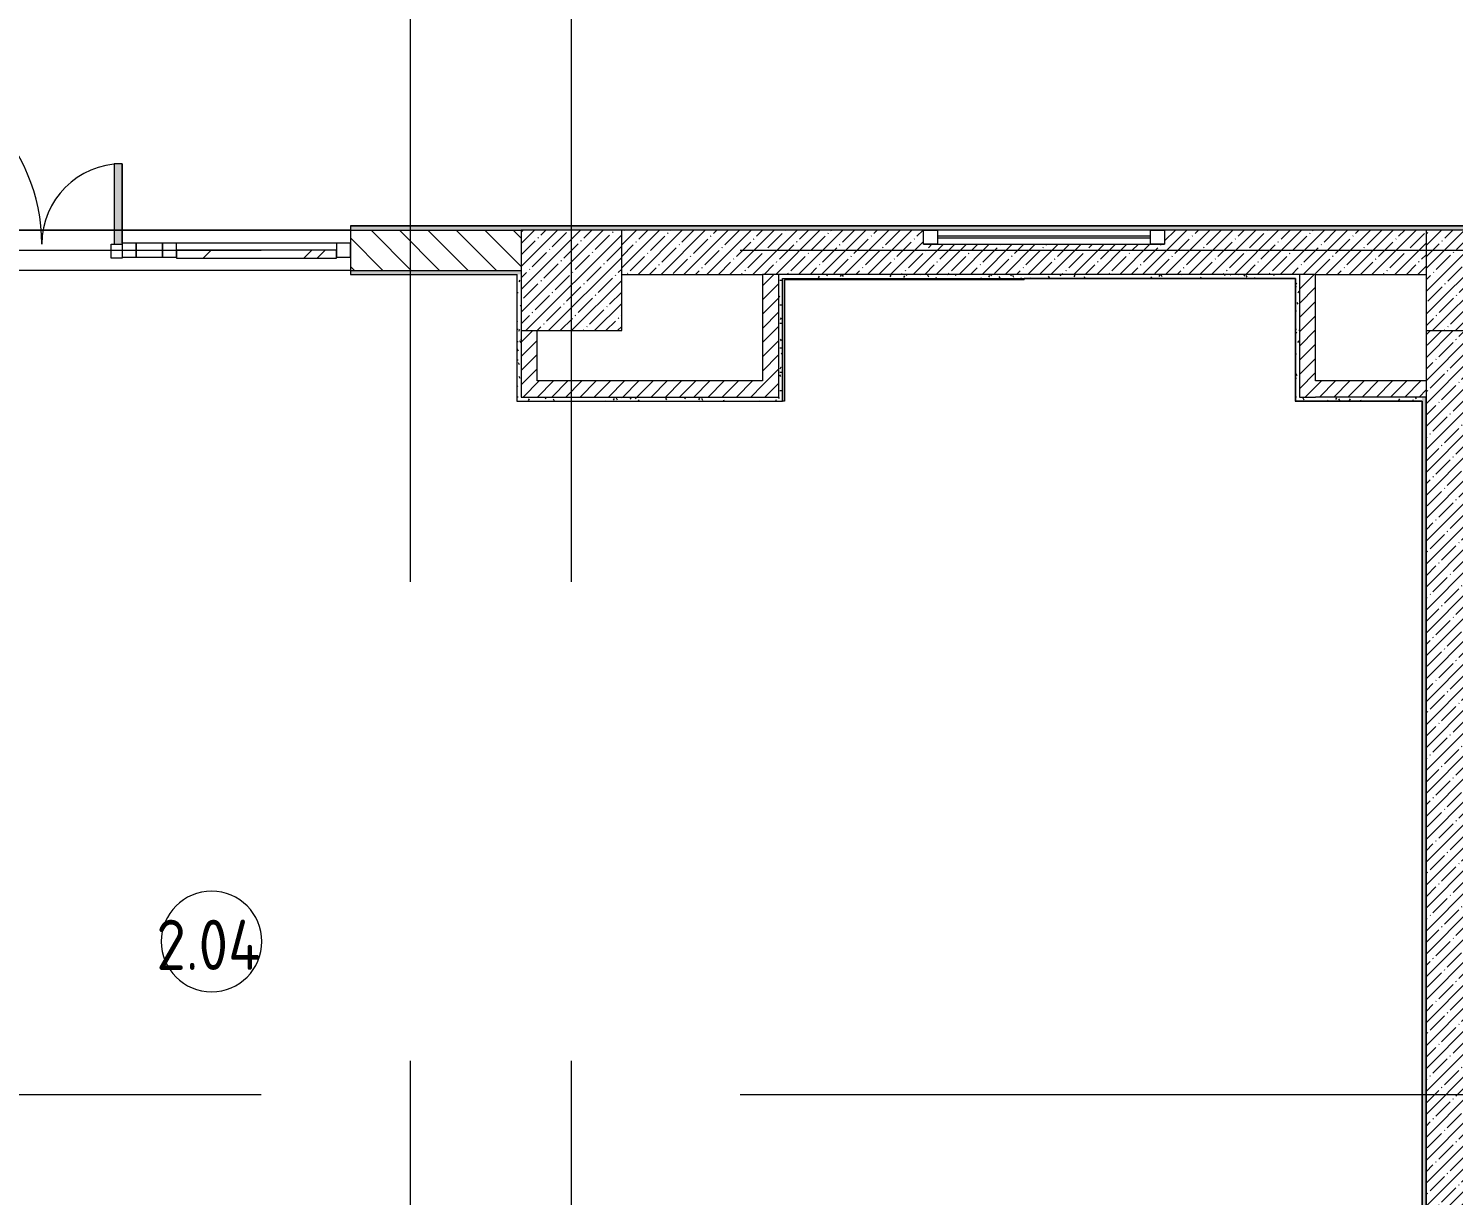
# Model space of a CAD drawing. Header units: millimetres. Extents: x -6228 to 201956, y -8553 to 30426.
# Drawn here: x 137412 to 144498, y 3098 to 8903 of the extents above; entities that cross this region are included whole.
import ezdxf

# ---------------------------------------------------------------- set-up
doc = ezdxf.new("R2010")
doc.units = ezdxf.units.MM
doc.linetypes.add('Осевая', pattern=[15875, 3175, -2381.25, 7937.5, -2381.25])
for name, color, linetype, lineweight in [('A-AREA-IDEN', 7, 'Continuous', 9), ('A-GLAZ-2', 7, 'Continuous', 9), ('A-GLAZ-CURT-2', 7, 'Continuous', 9), ('A-GLAZ-CWMG-3', 7, 'Continuous', 9), ('A-WALL-4', 7, 'Continuous', 13), ('I-WALL-5', 7, 'Continuous', 9), ('S-COLS-2', 7, 'Continuous', 9), ('Оси-2', 7, 'Осевая', 9)]:
    doc.layers.add(name, color=color, linetype=linetype, lineweight=lineweight)
for name, color, linetype, lineweight, true_color in [('A-DETL-GENF-5', 7, 'Continuous', 9, 0xaaaaaa), ('A-DOOR-5', 7, 'Continuous', 9, 0xaaaaaa), ('A-DOOR-6', 7, 'Continuous', 9, 0xe2e2e2), ('A-FLOR-3', 7, 'Continuous', 9, 0xaaaaaa), ('I-WALL-7', 9, 'Continuous', 9, 0x808080)]:
    doc.layers.add(name, color=color, linetype=linetype, lineweight=lineweight, true_color=true_color)
doc.styles.add('GOST Common', font='GOST_Common.ttf', dxfattribs={"width": 0.9, "height": 250})
pattern_1 = [(45, (96951.896, 0), (-35.35534, 35.35534), [])]
pattern_2 = [(45, (96951.9, 0), (-57.02463, 57.02463), []), (45, (97008.92, 0), (-57.02463, 57.02463), [100.806, -20.161, 3.353, -16.808])]
pattern_3 = [(0, (96951.896, 0), (121.92, 30.48), [10.058, -81.382, 10.058, -81.382, -487.68]), (0, (96951.896, 0), (121.92, 30.48), [-182.88, 10.058, -172.822, 10.058, -81.382, -213.36]), (0, (96951.896, 0), (121.92, 30.48), [-457.2, 10.058, -50.902, 10.058, -142.342]), (120, (96997.616, 15.24), (-87.356454, 90.345817), [10.058, -81.382, 10.058, -81.382, -487.68]), (120, (96997.616, 15.24), (-87.356454, 90.345817), [-182.88, 10.058, -172.822, 10.058, -81.382, -213.36]), (120, (96997.616, 15.24), (-87.356454, 90.345817), [-457.2, 10.058, -50.902, 10.058, -142.342]), (240, (97012.856, 76.2), (-34.563546, -120.825817), [10.058, -81.382, 10.058, -81.382, -487.68]), (240, (97012.856, 76.2), (-34.563546, -120.825817), [-182.88, 10.058, -172.822, 10.058, -81.382, -213.36]), (240, (97012.856, 76.2), (-34.563546, -120.825817), [-457.2, 10.058, -50.902, 10.058, -142.342])]

# ---------------------------------------------------------------- blocks, each defined once
blk = doc.blocks.new('BSC_Колонна _Прямоугольная - 500х500-V172-План зашивки приборов отопления в осях 1 этажа 12-23')
at = {"layer": 'S-COLS-2'}
h = blk.add_hatch(dxfattribs=at)
h.set_pattern_fill('FP_142', color=256, style=0, pattern_type=2)
h.set_pattern_definition([(45, (-43160, -7650), (-57.02463, 57.02463), []), (45, (-43102.975, -7650), (-57.02463, 57.02463), [100.806, -20.161, 3.353, -16.808])])
h.paths.add_polyline_path([(-250, -250), (250, -250), (250, 250), (-250, 250)])
for p, q in [((250, 250), (-250, 250)), ((-250, 250), (-250, -250)), ((250, -250), (250, 250)), ((-250, -250), (250, -250))]:
    blk.add_line(p, q, dxfattribs=at)
blk = doc.blocks.new('BSC_Колонна _Прямоугольная - 500х500-V173-План зашивки приборов отопления в осях 1 этажа 12-23')
at = {"layer": 'S-COLS-2'}
h = blk.add_hatch(dxfattribs=at)
h.set_pattern_fill('FP_143', color=256, style=0, pattern_type=2)
h.set_pattern_definition([(45, (-47660, -7650), (-57.02463, 57.02463), []), (45, (-47602.975, -7650), (-57.02463, 57.02463), [100.806, -20.161, 3.353, -16.808])])
h.paths.add_polyline_path([(-250, -250), (250, -250), (250, 250), (-250, 250)])
for p, q in [((250, 250), (-250, 250)), ((-250, 250), (-250, -250)), ((250, -250), (250, 250)), ((-250, -250), (250, -250))]:
    blk.add_line(p, q, dxfattribs=at)
blk = doc.blocks.new('120_Окно_СКБ_1Ст - 120_Окно_СКБ_1Ст 400х1200 EI30-24228621-План зашивки приборов отопления в осях 1 этажа 12-23')
at = {"layer": 'A-GLAZ-2'}
for p, q in [((-600, 40), (-600, 110)), ((-600, 110), (-530, 110)), ((600, 110), (-600, 110)), ((-530, 110), (-530, 40)), ((530, 80), (-530, 80)), ((530, 40), (530, 110)), ((530, 110), (600, 110)), ((600, 110), (600, 40)), ((-530, 40), (-600, 40)), ((-600, 40), (600, 40)), ((530, 70), (-530, 70)), ((600, 40), (530, 40))]:
    blk.add_line(p, q, dxfattribs=at)
blk = doc.blocks.new('Прямоугольный импост - 50 x 70 мм-31700031-План зашивки приборов отопления в осях 1 этажа 12-23')
at = {"layer": 'A-GLAZ-CWMG-3'}
for p, q in [((-70, 35), (0, 35)), ((-70, -35), (-70, 35)), ((0, 35), (0, -35)), ((0, -35), (-70, -35))]:
    blk.add_line(p, q, dxfattribs=at)
blk = doc.blocks.new('Дверь_Витражная_остекление_ - ДВН_ДАО_Главный вход_1200 в свету-31742133-План зашивки приборов отопления в осях 1 этажа 12-23')
at = {"layer": 'A-DOOR-6'}
for points in [[(-647.5, 30), (-607.5, 30), (-607.5, 925), (-647.5, 925), (-647.5, 35)], [(647.5, 30), (647.5, 430), (607.5, 430), (607.5, 30)]]:
    blk.add_hatch(color=256, dxfattribs=at).paths.add_polyline_path(points)
at = {"layer": 'A-DETL-GENF-5'}
for p, q in [((-607.5, 925), (-647.5, 925)), ((-647.5, 925), (-647.5, 35)), ((-607.5, 30), (-607.5, 925)), ((647.5, 430), (607.5, 430)), ((607.5, 430), (607.5, 30)), ((647.5, 35), (647.5, 430)), ((-647.5, 30), (-607.5, 30)), ((-592.5, 30), (-647.5, 30)), ((-592.5, -40), (-592.5, 30)), ((592.5, -40), (592.5, 30)), ((592.5, 30), (647.5, 30)), ((607.5, 30), (647.5, 30)), ((-647.5, -35), (-647.5, -40)), ((-647.5, -40), (-592.5, -40)), ((647.5, -40), (592.5, -40)), ((647.5, -35), (647.5, -40))]:
    blk.add_line(p, q, dxfattribs=at)
at = {"layer": 'A-DOOR-5'}
for p, q in [((-647.5, 925), (-647.5, 35)), ((647.5, 430), (647.5, 35))]:
    blk.add_line(p, q, dxfattribs=at)
for centre, radius, start, end in [((-647.5, 30), 895, 360, 90), ((647.5, 30), 400, 90, 180)]:
    blk.add_arc(centre, radius, start, end, dxfattribs=at)
blk = doc.blocks.new('Системная панель - Стемалит - 40мм-32257327-План зашивки приборов отопления в осях 1 этажа 12-23')
at = {"layer": 'A-GLAZ-CURT-2'}
for p, q in [((65, 35), (-65, 35)), ((-65, 35), (-65, -35)), ((65, -35), (65, 35)), ((-65, -35), (65, -35))]:
    blk.add_line(p, q, dxfattribs=at)
blk = doc.blocks.new('Прямоугольный импост - 50 x 70 мм-31687886-План зашивки приборов отопления в осях 1 этажа 12-23')
at = {"layer": 'A-GLAZ-CWMG-3'}
for p, q in [((-35, 35), (35, 35)), ((-35, -35), (-35, 35)), ((35, 35), (35, -35)), ((35, -35), (-35, -35))]:
    blk.add_line(p, q, dxfattribs=at)
blk = doc.blocks.new('Системная панель - Стекло - 40мм-32257331-План зашивки приборов отопления в осях 1 этажа 12-23')
at = {"layer": 'A-GLAZ-CURT-2'}
h = blk.add_hatch(dxfattribs=at)
h.set_pattern_fill('FP_189', color=256, style=0, pattern_type=2)
h.set_pattern_definition([(45, (-41693.5, -7700), (-282.8427, 282.8427), [200, -600]), (45, (-41893.5, -7800), (-282.8427, 282.8427), [600, -200]), (45, (-41493.5, -7900), (-282.8427, 282.8427), [200, -600])])
h.paths.add_polyline_path([(397.5, -40), (397.5, 0), (-397.5, 0), (-397.5, -40), (-365.5, -40)])
for p, q in [((397.5, 0), (-397.5, 0)), ((-397.5, 0), (-397.5, -40)), ((397.5, -40), (397.5, 0)), ((-397.5, -40), (397.5, -40))]:
    blk.add_line(p, q, dxfattribs=at)
blk = doc.blocks.new('Прямоугольный импост - 50 x 70 мм-31702100-План зашивки приборов отопления в осях 1 этажа 12-23')
at = {"layer": 'A-GLAZ-CWMG-3'}
for p, q in [((-35, 35), (35, 35)), ((-35, -35), (-35, 35)), ((35, 35), (35, -35)), ((35, -35), (-35, -35))]:
    blk.add_line(p, q, dxfattribs=at)
blk = doc.blocks.new('Прямоугольный импост - 50 x 70 мм-31720914-План зашивки приборов отопления в осях 1 этажа 12-23')
at = {"layer": 'A-GLAZ-CWMG-3'}
blk.add_line((41991, 7835), (41196, 7835), dxfattribs=at)
blk = doc.blocks.new('Марка_Помещения - Номер-25198446-План зашивки приборов отопления в осях 1 этажа 12-23')
at = {"layer": 'A-AREA-IDEN'}
for start, end in [(360, 180), (180, 360)]:
    blk.add_arc((0, 0), 2.5, start, end, dxfattribs=at)

msp = doc.modelspace()

# ---------------------------------------------------------------- hatches: boundary and pattern name
at = {"layer": 'I-WALL-5'}
h = msp.add_hatch(dxfattribs=at)
h.set_pattern_fill('FP_159', color=256, style=0, pattern_type=2)
h.set_pattern_definition([(135, (96951.9, 0), (-70.71068, -70.71068), [])])
h.paths.add_polyline_path([(139861.9, 7700), (139861.9, 7900), (139012.9, 7900), (139012.9, 7700), (139636.1, 7700)])
h.paths.add_polyline_path([(136512.9, 7700), (136512.9, 7900), (135991.9, 7900), (135991.9, 7700), (135995.7, 7700)])
h = msp.add_hatch(dxfattribs=at)
h.set_pattern_fill('FP_157', color=256, style=0, pattern_type=2)
h.set_pattern_definition(pattern_2)
h.paths.add_polyline_path([(144361.9, 7680), (144361.9, 7900), (143061.9, 7900), (143061.9, 7830), (141861.9, 7830), (141861.9, 7900), (140361.9, 7900), (140361.9, 7680), (144004.6, 7680)])
h = msp.add_hatch(dxfattribs=at)
h.set_pattern_fill('FP_162', color=256, style=0, pattern_type=2)
h.set_pattern_definition(pattern_1)
h.paths.add_polyline_path([(141061.9, 7070), (141141.9, 7070), (141141.9, 7680), (141061.9, 7680), (141061.9, 7150)])
h = msp.add_hatch(dxfattribs=at)
h.set_pattern_fill('FP_162', color=256, style=0, pattern_type=2)
h.set_pattern_definition(pattern_1)
h.paths.add_polyline_path([(143811.9, 7070), (143811.9, 7680), (143731.9, 7680), (143731.9, 7070)])
h = msp.add_hatch(dxfattribs=at)
h.set_pattern_fill('FP_162', color=256, style=0, pattern_type=2)
h.set_pattern_definition(pattern_1)
h.paths.add_polyline_path([(139941.9, 7150), (139941.9, 7400), (139861.9, 7400), (139861.9, 7150)])
h = msp.add_hatch(dxfattribs=at)
h.set_pattern_fill('FP_157', color=256, style=0, pattern_type=2)
h.set_pattern_definition(pattern_2)
h.paths.add_polyline_path([(144361.9, 400), (144581.9, 400), (144581.9, 7400), (144361.9, 7400), (144361.9, 479.1)])
h = msp.add_hatch(dxfattribs=at)
h.set_pattern_fill('FP_162', color=256, style=0, pattern_type=2)
h.set_pattern_definition(pattern_1)
h.paths.add_polyline_path([(141061.9, 7070), (141061.9, 7150), (139861.9, 7150), (139861.9, 7070)])
h = msp.add_hatch(dxfattribs=at)
h.set_pattern_fill('FP_162', color=256, style=0, pattern_type=2)
h.set_pattern_definition(pattern_1)
h.paths.add_polyline_path([(144341.9, 7070), (144361.9, 7070), (144361.9, 7150), (143811.9, 7150), (143811.9, 7070), (144004.6, 7070)])
at = {"layer": 'I-WALL-7'}
h = msp.add_hatch(dxfattribs=at)
h.set_pattern_fill('FP_186', color=256, style=0, pattern_type=2)
h.set_pattern_definition(pattern_3)
h.paths.add_polyline_path([(170711.9, 7900), (171701.9, 7900), (171701.9, 7920), (170656.9, 7920), (170656.9, 7908), (170711.9, 7908), (170711.9, 7901.1)])
h.paths.add_polyline_path([(168716.9, 7900), (169201.9, 7900), (169201.9, 7908), (169256.9, 7908), (169256.9, 7920), (168686.9, 7920), (168686.9, 7908), (168716.9, 7908), (168716.9, 7901.7)])
h.paths.add_polyline_path([(167556.9, 7900), (167556.9, 7908), (167586.9, 7908), (167586.9, 7920), (166312.4, 7920), (166312.4, 7908), (166342.4, 7908), (166342.4, 7900), (167303.2, 7900)])
h.paths.add_polyline_path([(165182.4, 7900), (165182.4, 7908), (165212.4, 7908), (165212.4, 7920), (164006.9, 7920), (164006.9, 7908), (164036.9, 7908), (164036.9, 7900), (165119, 7900)])
h.paths.add_polyline_path([(162876.9, 7900), (162876.9, 7908), (162906.9, 7908), (162906.9, 7920), (156882.9, 7920), (156882.9, 7900), (162861.9, 7900)])
h.paths.add_polyline_path([(153861.9, 7900), (154382.9, 7900), (154382.9, 7920), (147881.9, 7920), (147881.9, 7900), (153361.9, 7900)])
h.paths.add_polyline_path([(144861.9, 7900), (145381.9, 7900), (145381.9, 7920), (139012.9, 7920), (139012.9, 7900), (144732.7, 7900)])
h.paths.add_polyline_path([(136512.9, 7900), (136512.9, 7920), (135694.5, 7920), (135694.5, 7900), (135995.7, 7900)])
h = msp.add_hatch(dxfattribs=at)
h.set_pattern_fill('FP_186', color=256, style=0, pattern_type=2)
h.set_pattern_definition(pattern_3)
h.paths.add_polyline_path([(139841.9, 7680), (139861.9, 7680), (139861.9, 7700), (139012.9, 7700), (139012.9, 7680), (139840.9, 7680)])
h.paths.add_polyline_path([(136512.9, 7680), (136512.9, 7700), (135991.9, 7700), (135991.9, 7680), (136012.9, 7680)])
h = msp.add_hatch(dxfattribs=at)
h.set_pattern_fill('FP_186', color=256, style=0, pattern_type=2)
h.set_pattern_definition(pattern_3)
h.paths.add_polyline_path([(139841.9, 7070), (139861.9, 7070), (139861.9, 7680), (139841.9, 7679), (139841.9, 7283.2)])
h = msp.add_hatch(dxfattribs=at)
h.set_pattern_fill('FP_186', color=256, style=0, pattern_type=2)
h.set_pattern_definition(pattern_3)
h.paths.add_polyline_path([(143710.9, 7660), (143711.9, 7660), (143711.9, 7680), (141141.9, 7680), (141141.9, 7660), (142548.4, 7660)])
h = msp.add_hatch(dxfattribs=at)
h.set_pattern_fill('FP_186', color=256, style=0, pattern_type=2)
h.set_pattern_definition(pattern_3)
h.paths.add_polyline_path([(141161.9, 7050), (141161.9, 7660), (141141.9, 7660), (141141.9, 7050)])
h = msp.add_hatch(dxfattribs=at)
h.set_pattern_fill('FP_186', color=256, style=0, pattern_type=2)
h.set_pattern_definition(pattern_3)
h.paths.add_polyline_path([(143731.9, 7070), (143731.9, 7680), (143711.9, 7680), (143711.9, 7070)])
h = msp.add_hatch(dxfattribs=at)
h.set_pattern_fill('FP_186', color=256, style=0, pattern_type=2)
h.set_pattern_definition(pattern_3)
h.paths.add_polyline_path([(141141.9, 7050), (141141.9, 7070), (139841.9, 7070), (139841.9, 7050), (141092.2, 7050)])
h = msp.add_hatch(dxfattribs=at)
h.set_pattern_fill('FP_186', color=256, style=0, pattern_type=2)
h.set_pattern_definition(pattern_3)
h.paths.add_polyline_path([(144341.9, 7050), (144341.9, 7070), (143711.9, 7070), (143711.9, 7050), (144340.9, 7050)])
h = msp.add_hatch(dxfattribs=at)
h.set_pattern_fill('FP_186', color=256, style=0, pattern_type=2)
h.set_pattern_definition(pattern_3)
h.paths.add_polyline_path([(144341.9, 100), (144361.9, 100), (144361.9, 7070), (144341.9, 7070), (144341.9, 120)])

# ---------------------------------------------------------------- linework, layer by layer
at = {"layer": 'A-FLOR-3'}
for p, q in [((136512.9, 7900), (139012.9, 7900)), ((139012.9, 7900), (136561.9, 7900))]:
    msp.add_line(p, q, dxfattribs=at)
at = {"layer": 'A-WALL-4'}
for p, q in [((145381.9, 7920), (139012.9, 7920)), ((139012.9, 7700), (139861.9, 7700)), ((139012.9, 7680), (139841.9, 7680)), ((139841.9, 7679), (139841.9, 7680)), ((143811.9, 7680), (141061.9, 7680)), ((141141.9, 7680), (141141.9, 7070)), ((143711.9, 7660), (142362.9, 7660)), ((143710.9, 7659), (143710.9, 7660)), ((143711.9, 7660), (143711.9, 7070)), ((144361.9, 7400), (144361.9, 7380)), ((144361.9, 7150), (144361.9, 400)), ((144341.9, 7050), (143711.9, 7050)), ((144361.9, 7070), (143811.9, 7070)), ((144361.9, 400), (144361.9, 7070))]:
    msp.add_line(p, q, dxfattribs=at)
at = {"layer": 'I-WALL-5'}
for p, q in [((139012.9, 7921), (139012.9, 7679)), ((145381.9, 7921), (139012.9, 7921)), ((139012.9, 7900), (139861.9, 7900)), ((141861.9, 7900), (140361.9, 7900)), ((144361.9, 7900), (143061.9, 7900)), ((139012.9, 7700), (136561.9, 7700)), ((139012.9, 7679), (139841.9, 7679)), ((139840.9, 7680), (139840.9, 7049)), ((139841.9, 7050), (139841.9, 7679)), ((140361.9, 7680), (141061.9, 7680)), ((141061.9, 7680), (141061.9, 7150)), ((141161.9, 7049), (141161.9, 7660)), ((141161.9, 7660), (142362.9, 7660)), ((142362.9, 7659), (143710.9, 7659)), ((142362.9, 7652), (142362.9, 7659)), ((143710.9, 7659), (143710.9, 7049)), ((143731.9, 7680), (143731.9, 7070)), ((143811.9, 7150), (143811.9, 7680)), ((143811.9, 7680), (144361.9, 7680)), ((141162.9, 7652), (141161.9, 7652)), ((141162.9, 7049.5), (141162.9, 7652)), ((141170.9, 7652), (141170.9, 7049.5)), ((142362.9, 7652), (141170.9, 7652)), ((139861.9, 7400), (139861.9, 7070)), ((139941.9, 7150), (139941.9, 7400)), ((144361.9, 7380), (144361.9, 7150)), ((141061.9, 7150), (139941.9, 7150)), ((144361.9, 7150), (143811.9, 7150)), ((139840.9, 7049), (141161.9, 7049)), ((139841.9, 7050), (141161.9, 7050)), ((139861.9, 7070), (141141.9, 7070)), ((141170.9, 7049.5), (141162.9, 7049.5)), ((143710.9, 7049), (144340.9, 7049)), ((143711.9, 7070), (143711.9, 7050)), ((143731.9, 7070), (143811.9, 7070)), ((144340.9, 7049), (144340.9, 121)), ((144341.9, 7050), (144341.9, 121))]:
    msp.add_line(p, q, dxfattribs=at)
at = {"layer": 'Оси-2'}
for p, q in [((139311.9, 593.7), (139311.9, 24898.1)), ((140111.9, 593.7), (140111.9, 24898.1)), ((135394.4, 7800), (179201.9, 7800)), ((135394.4, 3600), (179201.9, 3600))]:
    msp.add_line(p, q, dxfattribs=at)

# ---------------------------------------------------------------- block references
at = {"layer": 'A-AREA-IDEN', "xscale": 99.99999999999993, "yscale": 99.99999999999993, "zscale": 99.99999999999993}
msp.add_blockref('Марка_Помещения - Номер-25198446-План зашивки приборов отопления в осях 1 этажа 12-23', (138322.4, 4361.7), dxfattribs=at)
at = {"layer": 'A-DOOR-5'}
msp.add_blockref('Дверь_Витражная_остекление_ - ДВН_ДАО_Главный вход_1200 в свету-31742133-План зашивки приборов отопления в осях 1 этажа 12-23', (137230.4, 7800), dxfattribs=at)
at = {"layer": 'A-GLAZ-2'}
msp.add_blockref('120_Окно_СКБ_1Ст - 120_Окно_СКБ_1Ст 400х1200 EI30-24228621-План зашивки приборов отопления в осях 1 этажа 12-23', (142461.9, 7790), dxfattribs=at)
at = {"layer": 'A-GLAZ-CURT-2'}
for name, p in [('Системная панель - Стемалит - 40мм-32257327-План зашивки приборов отопления в осях 1 этажа 12-23', (138012.9, 7800)), ('Системная панель - Стекло - 40мм-32257331-План зашивки приборов отопления в осях 1 этажа 12-23', (138545.4, 7800))]:
    msp.add_blockref(name, p, dxfattribs=at)
at = {"layer": 'A-GLAZ-CWMG-3', "extrusion": (0, 0, -1), "rotation": 180}
for name, p in [('Прямоугольный импост - 50 x 70 мм-31687886-План зашивки приборов отопления в осях 1 этажа 12-23', (-137912.9, 7800)), ('Прямоугольный импост - 50 x 70 мм-31702100-План зашивки приборов отопления в осях 1 этажа 12-23', (-138112.9, 7800)), ('Прямоугольный импост - 50 x 70 мм-31700031-План зашивки приборов отопления в осях 1 этажа 12-23', (-139012.9, 7800))]:
    msp.add_blockref(name, p, dxfattribs=at)
at = {"layer": 'A-GLAZ-CWMG-3'}
msp.add_blockref('Прямоугольный импост - 50 x 70 мм-31720914-План зашивки приборов отопления в осях 1 этажа 12-23', (96951.9, 0), dxfattribs=at)
at = {"layer": 'S-COLS-2'}
for name, p in [('BSC_Колонна _Прямоугольная - 500х500-V172-План зашивки приборов отопления в осях 1 этажа 12-23', (140111.9, 7650)), ('BSC_Колонна _Прямоугольная - 500х500-V173-План зашивки приборов отопления в осях 1 этажа 12-23', (144611.9, 7650))]:
    msp.add_blockref(name, p, dxfattribs=at)

# ---------------------------------------------------------------- texts
at = {"layer": 'A-AREA-IDEN', "insert": (138047.7, 4470.2), "char_height": 250, "width": 685.443, "attachment_point": 1, "style": 'GOST Common'}
msp.add_mtext('2.04', dxfattribs=at)

doc.saveas('drawing.dxf')
